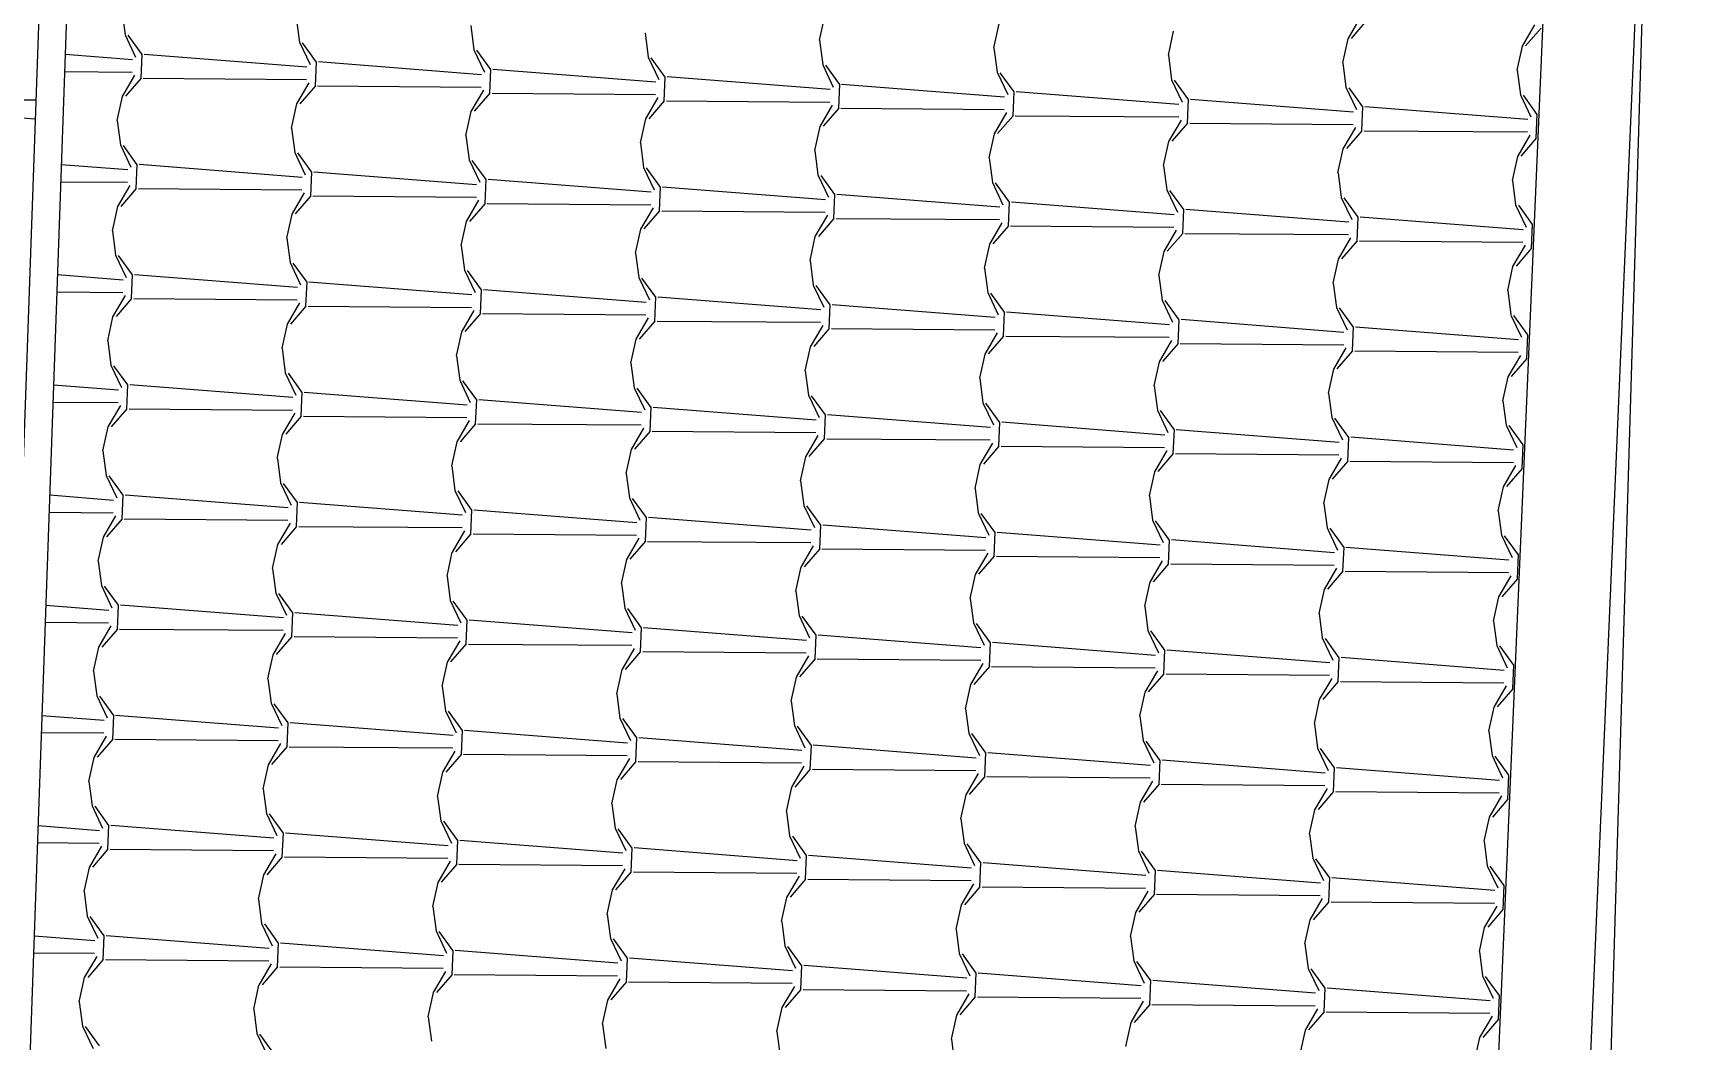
# Model space of a CAD drawing. Extents: x 1037 to 14540, y 1034 to 18285.
# Drawn here: x 6459.2 to 6816.9, y 3220.7 to 3440.2 of the extents above; entities that cross this region are included whole.
import ezdxf

# ---------------------------------------------------------------- set-up
doc = ezdxf.new("R2010")
doc.units = 0
doc.header["$LTSCALE"] = 100
doc.header["$MEASUREMENT"] = 0
doc.layers.get('0').update_dxf_attribs({"color": 240, "linetype": 'CONTINUOUS'})
doc.layers.add('proiezioni', color=252, linetype='CONTINUOUS')
doc.layers.add('retini copertura', color=32, linetype='CONTINUOUS')

# ---------------------------------------------------------------- blocks, each defined once
blk = doc.blocks.new('*X1855')
at = {"color": 0}
for p, q in [((11.0178, 34.2443), (11.2052, 34.2428)), ((11.0169, 34.2167), (11.2037, 34.2021))]:
    blk.add_line(p, q, dxfattribs=at)
blk = doc.blocks.new('*X1856')
at = {"color": 0}
for p, q in [((11.3921, 34.4378), (11.3991, 34.3847)), ((11.7717, 34.4215), (11.7787, 34.3684)), ((12.9107, 34.3727), (12.9222, 34.425)), ((14.0612, 34.3761), (14.0882, 34.4225)), ((14.1016, 34.4158), (14.0678, 34.3767)), ((11.3991, 34.3846), (11.4221, 34.3362)), ((11.436, 34.3417), (11.4057, 34.3836)), ((12.1514, 34.4052), (12.1584, 34.3521)), ((12.531, 34.389), (12.538, 34.3358)), ((13.2903, 34.3564), (13.3019, 34.4088)), ((13.67, 34.3401), (13.6815, 34.3925)), ((14.0496, 34.3238), (14.0612, 34.3762)), ((14.4408, 34.3599), (14.4679, 34.4062)), ((14.4813, 34.3995), (14.4475, 34.3604)), ((11.4153, 34.3305), (11.2687, 34.3419)), ((11.4338, 34.29), (11.436, 34.3417)), ((11.795, 34.3142), (11.4403, 34.3419)), ((11.7787, 34.3684), (11.8017, 34.3199)), ((11.8157, 34.3254), (11.7853, 34.3673)), ((12.1584, 34.3521), (12.1814, 34.3036)), ((12.1953, 34.3091), (12.165, 34.351)), ((12.9107, 34.3727), (12.9177, 34.3195)), ((13.2903, 34.3564), (13.2974, 34.3032)), ((13.67, 34.3401), (13.677, 34.2869)), ((14.4293, 34.3075), (14.4408, 34.3599)), ((11.4147, 34.3028), (11.2674, 34.304)), ((11.8135, 34.2738), (11.8157, 34.3254)), ((12.1746, 34.2979), (11.82, 34.3256)), ((12.1931, 34.2575), (12.1953, 34.3091)), ((12.5543, 34.2816), (12.1996, 34.3093)), ((12.538, 34.3358), (12.561, 34.2873)), ((12.575, 34.2928), (12.5446, 34.3347)), ((12.9177, 34.3195), (12.9407, 34.271)), ((12.9546, 34.2766), (12.9243, 34.3184)), ((14.0496, 34.3238), (14.0567, 34.2706)), ((14.4293, 34.3075), (14.4363, 34.2543)), ((11.3933, 34.2504), (11.4204, 34.2967)), ((11.4338, 34.2901), (11.4, 34.2509)), ((11.7943, 34.2865), (11.4386, 34.2893)), ((11.773, 34.2341), (11.8, 34.2804)), ((11.8134, 34.2738), (11.7796, 34.2346)), ((12.174, 34.2702), (11.8183, 34.273)), ((12.5728, 34.2412), (12.575, 34.2928)), ((12.9339, 34.2653), (12.5793, 34.293)), ((12.9524, 34.2249), (12.9546, 34.2765)), ((13.3136, 34.249), (12.9589, 34.2767)), ((13.2973, 34.3032), (13.3203, 34.2547)), ((13.3343, 34.2603), (13.3039, 34.3022)), ((13.677, 34.2869), (13.7, 34.2384)), ((13.7139, 34.244), (13.6836, 34.2859)), ((14.0566, 34.2706), (14.0796, 34.2221)), ((14.0936, 34.2277), (14.0633, 34.2696)), ((11.3818, 34.1981), (11.3933, 34.2504)), ((11.7614, 34.1818), (11.773, 34.2341)), ((12.1526, 34.2178), (12.1797, 34.2641)), ((12.1931, 34.2575), (12.1593, 34.2183)), ((12.5536, 34.2539), (12.1979, 34.2567)), ((12.5323, 34.2015), (12.5593, 34.2479)), ((12.5727, 34.2412), (12.5389, 34.202)), ((12.9333, 34.2376), (12.5776, 34.2404)), ((13.3321, 34.2086), (13.3343, 34.2603)), ((13.6932, 34.2327), (13.3386, 34.2604)), ((13.7117, 34.1923), (13.7139, 34.244)), ((14.0729, 34.2164), (13.7182, 34.2441)), ((14.4363, 34.2543), (14.4593, 34.2058)), ((14.4732, 34.2114), (14.4429, 34.2533)), ((11.3818, 34.1981), (11.3888, 34.1449)), ((12.1411, 34.1655), (12.1526, 34.2179)), ((12.5207, 34.1492), (12.5323, 34.2016)), ((12.9119, 34.1852), (12.939, 34.2316)), ((12.9524, 34.2249), (12.9186, 34.1858)), ((13.3129, 34.2213), (12.9572, 34.2241)), ((13.2916, 34.169), (13.3186, 34.2153)), ((13.332, 34.2086), (13.2982, 34.1695)), ((13.6926, 34.2051), (13.3369, 34.2078)), ((13.6712, 34.1527), (13.6983, 34.199)), ((14.0914, 34.176), (14.0936, 34.2277)), ((14.4525, 34.2001), (14.0979, 34.2278)), ((14.471, 34.1597), (14.4732, 34.2114)), ((11.7614, 34.1818), (11.7684, 34.1286)), ((12.1411, 34.1655), (12.1481, 34.1123)), ((12.9004, 34.1329), (12.9119, 34.1853)), ((13.28, 34.1166), (13.2916, 34.169)), ((13.7117, 34.1923), (13.6779, 34.1532)), ((14.0722, 34.1888), (13.7165, 34.1915)), ((14.0509, 34.1364), (14.0779, 34.1827)), ((14.0914, 34.176), (14.0575, 34.1369)), ((14.4519, 34.1725), (14.0962, 34.1752)), ((14.4305, 34.1201), (14.4576, 34.1664)), ((11.3888, 34.1449), (11.4118, 34.0964)), ((11.4257, 34.1019), (11.3954, 34.1438)), ((11.7685, 34.1286), (11.7914, 34.0801)), ((11.8054, 34.0857), (11.7751, 34.1275)), ((12.5207, 34.1492), (12.5278, 34.096)), ((12.9004, 34.1329), (12.9074, 34.0797)), ((13.6597, 34.1003), (13.6712, 34.1527)), ((14.0393, 34.084), (14.0509, 34.1364)), ((14.471, 34.1597), (14.4372, 34.1206)), ((11.405, 34.0907), (11.2603, 34.102)), ((11.4235, 34.0503), (11.4257, 34.1019)), ((11.7847, 34.0744), (11.43, 34.1021)), ((12.1481, 34.1123), (12.1711, 34.0638)), ((12.185, 34.0694), (12.1547, 34.1113)), ((12.5278, 34.096), (12.5507, 34.0475)), ((12.5647, 34.0531), (12.5344, 34.095)), ((13.28, 34.1166), (13.2871, 34.0634)), ((13.6597, 34.1003), (13.6667, 34.0471)), ((14.419, 34.0677), (14.4305, 34.1201)), ((11.4044, 34.063), (11.2589, 34.0642)), ((11.383, 34.0106), (11.4101, 34.057)), ((11.8032, 34.034), (11.8054, 34.0856)), ((12.1643, 34.0581), (11.8097, 34.0858)), ((12.1828, 34.0177), (12.185, 34.0694)), ((12.544, 34.0418), (12.1893, 34.0695)), ((12.5625, 34.0014), (12.5647, 34.0531)), ((12.9236, 34.0255), (12.569, 34.0532)), ((12.9074, 34.0797), (12.9304, 34.0312)), ((12.9443, 34.0368), (12.914, 34.0787)), ((13.2871, 34.0634), (13.31, 34.0149)), ((13.324, 34.0205), (13.2937, 34.0624)), ((14.0394, 34.084), (14.0464, 34.0308)), ((14.419, 34.0677), (14.426, 34.0145)), ((11.4235, 34.0503), (11.3897, 34.0111)), ((11.784, 34.0467), (11.4283, 34.0495)), ((11.7627, 33.9943), (11.7897, 34.0407)), ((11.8032, 34.034), (11.7693, 33.9949)), ((12.1637, 34.0304), (11.808, 34.0332)), ((12.1423, 33.978), (12.1694, 34.0244)), ((12.1828, 34.0177), (12.149, 33.9786)), ((12.9421, 33.9851), (12.9443, 34.0368)), ((13.3033, 34.0092), (12.9486, 34.0369)), ((13.3218, 33.9688), (13.324, 34.0205)), ((13.6829, 33.9929), (13.3283, 34.0206)), ((13.6667, 34.0471), (13.6897, 33.9986)), ((13.7036, 34.0042), (13.6733, 34.0461)), ((14.0464, 34.0308), (14.0693, 33.9824)), ((14.0833, 33.9879), (14.053, 34.0298)), ((11.3715, 33.9583), (11.383, 34.0107)), ((11.7511, 33.942), (11.7627, 33.9944)), ((12.5433, 34.0142), (12.1876, 34.0169)), ((12.522, 33.9618), (12.549, 34.0081)), ((12.5625, 34.0014), (12.5286, 33.9623)), ((12.923, 33.9979), (12.5673, 34.0006)), ((12.9016, 33.9455), (12.9287, 33.9918)), ((12.9421, 33.9851), (12.9083, 33.946)), ((13.3026, 33.9816), (12.9469, 33.9843)), ((13.7014, 33.9525), (13.7036, 34.0042)), ((14.0626, 33.9766), (13.7079, 34.0043)), ((14.0811, 33.9362), (14.0833, 33.9879)), ((14.4422, 33.9603), (14.0876, 33.988)), ((14.426, 34.0145), (14.449, 33.9661)), ((14.4629, 33.9716), (14.4326, 34.0135)), ((11.3715, 33.9583), (11.3785, 33.9051)), ((12.1308, 33.9257), (12.1423, 33.9781)), ((12.5104, 33.9094), (12.522, 33.9618)), ((13.2813, 33.9292), (13.3083, 33.9755)), ((13.3218, 33.9688), (13.2879, 33.9297)), ((13.6823, 33.9653), (13.3266, 33.9681)), ((13.6609, 33.9129), (13.688, 33.9592)), ((13.7014, 33.9525), (13.6676, 33.9134)), ((14.0619, 33.949), (13.7062, 33.9518)), ((14.4607, 33.9199), (14.4629, 33.9716)), ((11.7511, 33.942), (11.7582, 33.8888)), ((12.1308, 33.9257), (12.1378, 33.8725)), ((12.8901, 33.8931), (12.9016, 33.9455)), ((13.2697, 33.8768), (13.2813, 33.9292)), ((13.6494, 33.8605), (13.6609, 33.9129)), ((14.0406, 33.8966), (14.0676, 33.9429)), ((14.0811, 33.9362), (14.0472, 33.8971)), ((14.4416, 33.9327), (14.0859, 33.9355)), ((14.4202, 33.8803), (14.4473, 33.9266)), ((14.4607, 33.9199), (14.4269, 33.8808)), ((11.3785, 33.9051), (11.4015, 33.8566)), ((11.4154, 33.8622), (11.3851, 33.9041)), ((11.7582, 33.8888), (11.7811, 33.8403)), ((11.7951, 33.8459), (11.7648, 33.8878)), ((12.5104, 33.9094), (12.5175, 33.8562)), ((12.8901, 33.8931), (12.8971, 33.8399)), ((13.2698, 33.8768), (13.2768, 33.8236)), ((14.029, 33.8442), (14.0406, 33.8966)), ((14.4087, 33.8279), (14.4202, 33.8803)), ((11.3948, 33.8509), (11.2518, 33.8621)), ((11.4132, 33.8105), (11.4154, 33.8622)), ((11.7744, 33.8346), (11.4198, 33.8623)), ((11.7929, 33.7942), (11.7951, 33.8459)), ((12.1541, 33.8183), (11.7994, 33.846)), ((12.1378, 33.8725), (12.1608, 33.824)), ((12.1748, 33.8296), (12.1444, 33.8715)), ((12.5175, 33.8562), (12.5404, 33.8077)), ((12.5544, 33.8133), (12.5241, 33.8552)), ((12.8971, 33.8399), (12.9201, 33.7915)), ((12.9341, 33.797), (12.9037, 33.8389)), ((13.6494, 33.8605), (13.6564, 33.8073)), ((14.0291, 33.8442), (14.0361, 33.7911)), ((11.3941, 33.8233), (11.2505, 33.8244)), ((11.3727, 33.7709), (11.3998, 33.8172)), ((11.4132, 33.8105), (11.3794, 33.7714)), ((11.7737, 33.807), (11.418, 33.8097)), ((12.1725, 33.7779), (12.1747, 33.8296)), ((12.5337, 33.802), (12.1791, 33.8297)), ((12.5522, 33.7616), (12.5544, 33.8133)), ((12.9134, 33.7857), (12.5587, 33.8134)), ((13.2768, 33.8236), (13.2997, 33.7752)), ((13.3137, 33.7807), (13.2834, 33.8226)), ((13.6564, 33.8073), (13.6794, 33.7589)), ((13.6934, 33.7644), (13.663, 33.8063)), ((14.4087, 33.8279), (14.4157, 33.7748)), ((11.3612, 33.7185), (11.3727, 33.7709)), ((11.7524, 33.7546), (11.7794, 33.8009)), ((11.7929, 33.7942), (11.7591, 33.7551)), ((12.1534, 33.7907), (11.7977, 33.7935)), ((12.132, 33.7383), (12.1591, 33.7846)), ((12.1725, 33.7779), (12.1387, 33.7388)), ((12.533, 33.7744), (12.1773, 33.7772)), ((12.5117, 33.722), (12.5387, 33.7683)), ((12.9318, 33.7453), (12.934, 33.797)), ((13.293, 33.7694), (12.9384, 33.7971)), ((13.3115, 33.729), (13.3137, 33.7807)), ((13.6727, 33.7531), (13.318, 33.7808)), ((14.0361, 33.791), (14.059, 33.7426)), ((14.073, 33.7481), (14.0427, 33.79)), ((14.4157, 33.7747), (14.4387, 33.7263)), ((14.4527, 33.7318), (14.4223, 33.7737)), ((11.7408, 33.7022), (11.7524, 33.7546)), ((12.1205, 33.6859), (12.132, 33.7383)), ((12.5522, 33.7616), (12.5184, 33.7225)), ((12.9127, 33.7581), (12.557, 33.7609)), ((12.8913, 33.7057), (12.9184, 33.752)), ((12.9318, 33.7453), (12.898, 33.7062)), ((13.2923, 33.7418), (12.9366, 33.7446)), ((13.271, 33.6894), (13.298, 33.7357)), ((13.6911, 33.7127), (13.6933, 33.7644)), ((14.0523, 33.7368), (13.6977, 33.7646)), ((14.0708, 33.6964), (14.073, 33.7481)), ((14.432, 33.7206), (14.0773, 33.7483)), ((14.4504, 33.6801), (14.4526, 33.7318)), ((11.3612, 33.7185), (11.3682, 33.6653)), ((11.7408, 33.7022), (11.7479, 33.649)), ((12.5001, 33.6696), (12.5117, 33.722)), ((12.8798, 33.6533), (12.8913, 33.7057)), ((13.3115, 33.729), (13.2777, 33.6899)), ((13.672, 33.7255), (13.3163, 33.7283)), ((13.6506, 33.6731), (13.6777, 33.7194)), ((13.6911, 33.7127), (13.6573, 33.6736)), ((14.0517, 33.7092), (13.6959, 33.712)), ((14.0303, 33.6568), (14.0573, 33.7031)), ((14.0708, 33.6965), (14.037, 33.6573)), ((14.4313, 33.6929), (14.0756, 33.6957)), ((11.3682, 33.6653), (11.3912, 33.6168)), ((11.4052, 33.6224), (11.3748, 33.6643)), ((12.1205, 33.6859), (12.1275, 33.6327)), ((12.5002, 33.6696), (12.5072, 33.6164)), ((13.2594, 33.637), (13.271, 33.6894)), ((13.6391, 33.6207), (13.6506, 33.6731)), ((14.4099, 33.6405), (14.437, 33.6868)), ((14.4504, 33.6802), (14.4166, 33.641)), ((11.7479, 33.649), (11.7709, 33.6006)), ((11.7848, 33.6061), (11.7545, 33.648)), ((12.1275, 33.6327), (12.1505, 33.5843)), ((12.1645, 33.5898), (12.1341, 33.6317)), ((12.8798, 33.6533), (12.8868, 33.6002)), ((13.2595, 33.637), (13.2665, 33.5839)), ((14.0187, 33.6045), (14.0303, 33.6568)), ((14.3984, 33.5882), (14.41, 33.6405)), ((11.3845, 33.6111), (11.2434, 33.6221)), ((11.4029, 33.5707), (11.4052, 33.6224)), ((11.7641, 33.5948), (11.4095, 33.6225)), ((11.7826, 33.5544), (11.7848, 33.6061)), ((12.1438, 33.5785), (11.7891, 33.6062)), ((12.1622, 33.5381), (12.1645, 33.5898)), ((12.5234, 33.5622), (12.1688, 33.5899)), ((12.5072, 33.6164), (12.5302, 33.568)), ((12.5441, 33.5735), (12.5138, 33.6154)), ((12.8868, 33.6001), (12.9098, 33.5517)), ((12.9238, 33.5572), (12.8934, 33.5991)), ((13.6391, 33.6207), (13.6461, 33.5676)), ((14.0188, 33.6044), (14.0258, 33.5513)), ((14.3984, 33.5882), (14.4054, 33.535)), ((11.3838, 33.5835), (11.2421, 33.5846)), ((11.3625, 33.5311), (11.3895, 33.5774)), ((11.4029, 33.5707), (11.3691, 33.5316)), ((11.7635, 33.5672), (11.4077, 33.57)), ((11.7421, 33.5148), (11.7691, 33.5611)), ((11.7826, 33.5544), (11.7488, 33.5153)), ((12.1431, 33.5509), (11.7874, 33.5537)), ((12.5419, 33.5218), (12.5441, 33.5735)), ((12.9031, 33.5459), (12.5484, 33.5737)), ((12.9215, 33.5055), (12.9238, 33.5572)), ((13.2827, 33.5297), (12.9281, 33.5574)), ((13.2665, 33.5838), (13.2895, 33.5354)), ((13.3034, 33.5409), (13.2731, 33.5828)), ((13.6461, 33.5676), (13.6691, 33.5191)), ((13.6831, 33.5246), (13.6527, 33.5665)), ((11.3509, 33.4787), (11.3624, 33.5311)), ((12.1218, 33.4985), (12.1488, 33.5448)), ((12.1622, 33.5381), (12.1284, 33.499)), ((12.5228, 33.5346), (12.167, 33.5374)), ((12.5014, 33.4822), (12.5285, 33.5285)), ((12.5419, 33.5218), (12.5081, 33.4827)), ((12.9024, 33.5183), (12.5467, 33.5211)), ((13.3012, 33.4892), (13.3034, 33.5409)), ((13.6624, 33.5134), (13.3077, 33.5411)), ((13.6808, 33.473), (13.6831, 33.5246)), ((14.042, 33.4971), (13.6874, 33.5248)), ((14.0258, 33.5513), (14.0488, 33.5028)), ((14.0627, 33.5083), (14.0324, 33.5502)), ((14.4054, 33.535), (14.4284, 33.4865)), ((14.4424, 33.492), (14.412, 33.5339)), ((11.7305, 33.4624), (11.7421, 33.5148)), ((12.1102, 33.4461), (12.1217, 33.4985)), ((12.4898, 33.4298), (12.5014, 33.4822)), ((12.8811, 33.4659), (12.9081, 33.5122)), ((12.9215, 33.5056), (12.8877, 33.4664)), ((13.2821, 33.502), (12.9263, 33.5048)), ((13.2607, 33.4496), (13.2878, 33.4959)), ((13.3012, 33.4893), (13.2674, 33.4501)), ((13.6617, 33.4857), (13.306, 33.4885)), ((14.0605, 33.4567), (14.0627, 33.5083)), ((14.4217, 33.4808), (14.067, 33.5085)), ((14.4401, 33.4404), (14.4424, 33.492)), ((11.3509, 33.4787), (11.3579, 33.4255)), ((11.7306, 33.4624), (11.7376, 33.4092)), ((12.1102, 33.4461), (12.1172, 33.393)), ((12.8695, 33.4136), (12.881, 33.4659)), ((13.2492, 33.3973), (13.2607, 33.4496)), ((13.6404, 33.4333), (13.6674, 33.4796)), ((13.6808, 33.473), (13.647, 33.4338)), ((14.0414, 33.4694), (13.6856, 33.4722)), ((14.02, 33.417), (14.0471, 33.4633)), ((14.0605, 33.4567), (14.0267, 33.4175)), ((14.421, 33.4531), (14.0653, 33.4559)), ((14.3997, 33.4007), (14.4267, 33.4471)), ((11.3579, 33.4255), (11.3809, 33.3771)), ((11.3949, 33.3826), (11.3645, 33.4245)), ((11.7376, 33.4092), (11.7606, 33.3608)), ((12.4899, 33.4298), (12.4969, 33.3767)), ((12.8695, 33.4135), (12.8765, 33.3604)), ((13.6288, 33.381), (13.6404, 33.4333)), ((14.0085, 33.3647), (14.02, 33.417)), ((14.4401, 33.4404), (14.4063, 33.4012)), ((11.3742, 33.3713), (11.235, 33.3822)), ((11.3926, 33.3309), (11.3949, 33.3826)), ((11.7538, 33.3551), (11.3992, 33.3828)), ((11.7745, 33.3663), (11.7442, 33.4082)), ((12.1172, 33.3929), (12.1402, 33.3445)), ((12.1542, 33.35), (12.1238, 33.3919)), ((12.4969, 33.3767), (12.5199, 33.3282)), ((12.5338, 33.3337), (12.5035, 33.3756)), ((13.2492, 33.3973), (13.2562, 33.3441)), ((13.6288, 33.381), (13.6358, 33.3278)), ((14.3881, 33.3484), (14.3997, 33.4008)), ((11.3735, 33.3437), (11.2336, 33.3448)), ((11.3522, 33.2913), (11.3792, 33.3376)), ((11.7723, 33.3146), (11.7745, 33.3663)), ((12.1335, 33.3388), (11.7788, 33.3665)), ((12.1519, 33.2983), (12.1542, 33.35)), ((12.5131, 33.3225), (12.1585, 33.3502)), ((12.8765, 33.3604), (12.8995, 33.3119)), ((12.9135, 33.3174), (12.8831, 33.3593)), ((13.2562, 33.3441), (13.2792, 33.2956)), ((13.2931, 33.3011), (13.2628, 33.343)), ((14.0085, 33.3647), (14.0155, 33.3115)), ((14.3881, 33.3484), (14.3952, 33.2952)), ((11.3926, 33.3309), (11.3588, 33.2918)), ((11.7532, 33.3274), (11.3974, 33.3302)), ((11.7318, 33.275), (11.7589, 33.3213)), ((11.7723, 33.3147), (11.7385, 33.2755)), ((12.1328, 33.3111), (11.7771, 33.3139)), ((12.1115, 33.2587), (12.1385, 33.305)), ((12.5316, 33.2821), (12.5338, 33.3337)), ((12.8928, 33.3062), (12.5381, 33.3339)), ((12.9112, 33.2658), (12.9135, 33.3174)), ((13.2724, 33.2899), (12.9178, 33.3176)), ((13.6358, 33.3278), (13.6588, 33.2793)), ((13.6728, 33.2849), (13.6424, 33.3267)), ((14.0155, 33.3115), (14.0385, 33.263)), ((14.0524, 33.2686), (14.0221, 33.3105)), ((11.3406, 33.2389), (11.3521, 33.2913)), ((11.7202, 33.2227), (11.7318, 33.275)), ((12.1519, 33.2984), (12.1181, 33.2592)), ((12.5125, 33.2948), (12.1567, 33.2976)), ((12.4911, 33.2424), (12.5182, 33.2887)), ((12.5316, 33.2821), (12.4978, 33.2429)), ((12.8921, 33.2785), (12.5364, 33.2813)), ((12.8708, 33.2261), (12.8978, 33.2724)), ((13.2909, 33.2495), (13.2931, 33.3011)), ((13.6521, 33.2736), (13.2974, 33.3013)), ((13.6705, 33.2332), (13.6728, 33.2848)), ((14.0317, 33.2573), (13.6771, 33.285)), ((14.0502, 33.2169), (14.0524, 33.2686)), ((14.4114, 33.241), (14.0567, 33.2687)), ((14.3951, 33.2952), (14.4181, 33.2467)), ((14.4321, 33.2523), (14.4017, 33.2942)), ((11.3406, 33.2389), (11.3476, 33.1858)), ((12.0999, 33.2064), (12.1114, 33.2587)), ((12.4796, 33.1901), (12.4911, 33.2424)), ((12.9112, 33.2658), (12.8774, 33.2266)), ((13.2718, 33.2622), (12.916, 33.265)), ((13.2504, 33.2098), (13.2775, 33.2562)), ((13.2909, 33.2495), (13.2571, 33.2103)), ((13.6514, 33.2459), (13.2957, 33.2487)), ((13.6301, 33.1935), (13.6571, 33.2399)), ((13.6705, 33.2332), (13.6367, 33.194)), ((14.0311, 33.2297), (13.6753, 33.2324)), ((14.4298, 33.2006), (14.4321, 33.2523)), ((11.7203, 33.2226), (11.7273, 33.1695)), ((12.0999, 33.2064), (12.1069, 33.1532)), ((12.8592, 33.1738), (12.8708, 33.2262)), ((13.2389, 33.1575), (13.2504, 33.2099)), ((14.0097, 33.1773), (14.0368, 33.2236)), ((14.0502, 33.2169), (14.0164, 33.1778)), ((14.4107, 33.2134), (14.055, 33.2161)), ((14.3894, 33.161), (14.4164, 33.2073)), ((14.4298, 33.2006), (14.396, 33.1615)), ((11.3476, 33.1858), (11.3706, 33.1373)), ((11.3846, 33.1428), (11.3542, 33.1847)), ((11.7273, 33.1695), (11.7503, 33.121)), ((11.7642, 33.1265), (11.7339, 33.1684)), ((12.4796, 33.1901), (12.4866, 33.1369)), ((12.8592, 33.1738), (12.8662, 33.1206)), ((13.6185, 33.1412), (13.6301, 33.1936)), ((13.9982, 33.1249), (14.0097, 33.1773)), ((14.3778, 33.1086), (14.3894, 33.161)), ((11.3639, 33.1316), (11.2265, 33.1423)), ((11.3824, 33.0912), (11.3846, 33.1428)), ((11.7436, 33.1153), (11.3889, 33.143)), ((11.762, 33.0749), (11.7642, 33.1265)), ((12.1232, 33.099), (11.7686, 33.1267)), ((12.1069, 33.1532), (12.1299, 33.1047)), ((12.1439, 33.1102), (12.1135, 33.1521)), ((12.4866, 33.1369), (12.5096, 33.0884)), ((12.5235, 33.094), (12.4932, 33.1358)), ((13.2389, 33.1575), (13.2459, 33.1043)), ((13.6185, 33.1412), (13.6256, 33.088)), ((13.9982, 33.1249), (14.0052, 33.0717)), ((11.3632, 33.1039), (11.2252, 33.105)), ((11.3419, 33.0515), (11.3689, 33.0978)), ((11.3823, 33.0912), (11.3485, 33.052)), ((11.7429, 33.0876), (11.3871, 33.0904)), ((12.1417, 33.0586), (12.1439, 33.1102)), ((12.5029, 33.0827), (12.1482, 33.1104)), ((12.5213, 33.0423), (12.5235, 33.0939)), ((12.8825, 33.0664), (12.5279, 33.0941)), ((12.8662, 33.1206), (12.8892, 33.0721)), ((12.9032, 33.0777), (12.8728, 33.1195)), ((13.2459, 33.1043), (13.2689, 33.0558)), ((13.2828, 33.0614), (13.2525, 33.1033)), ((13.6255, 33.088), (13.6485, 33.0395)), ((14.3778, 33.1086), (14.3849, 33.0554)), ((11.3303, 32.9992), (11.3419, 33.0515)), ((11.7215, 33.0352), (11.7486, 33.0815)), ((11.762, 33.0749), (11.7282, 33.0357)), ((12.1225, 33.0713), (11.7668, 33.0741)), ((12.1012, 33.0189), (12.1282, 33.0653)), ((12.1416, 33.0586), (12.1078, 33.0194)), ((12.5022, 33.055), (12.1464, 33.0578)), ((12.901, 33.026), (12.9032, 33.0777)), ((13.2622, 33.0501), (12.9075, 33.0778)), ((13.2806, 33.0097), (13.2828, 33.0614)), ((13.6418, 33.0338), (13.2872, 33.0615)), ((13.6625, 33.0451), (13.6321, 33.087)), ((14.0052, 33.0717), (14.0282, 33.0232)), ((14.0421, 33.0288), (14.0118, 33.0707)), ((14.3848, 33.0554), (14.4078, 33.0069)), ((14.4218, 33.0125), (14.3915, 33.0544)), ((11.71, 32.9829), (11.7215, 33.0353)), ((12.0896, 32.9666), (12.1012, 33.019)), ((12.4808, 33.0026), (12.5079, 33.049)), ((12.5213, 33.0423), (12.4875, 33.0031)), ((12.8818, 33.0388), (12.5261, 33.0415)), ((12.8605, 32.9863), (12.8875, 33.0327)), ((12.9009, 33.026), (12.8671, 32.9869)), ((13.2615, 33.0225), (12.9057, 33.0252)), ((13.2401, 32.9701), (13.2672, 33.0164)), ((13.6603, 32.9934), (13.6625, 33.0451)), ((14.0215, 33.0175), (13.6668, 33.0452)), ((14.0399, 32.9771), (14.0421, 33.0288)), ((14.4011, 33.0012), (14.0465, 33.0289)), ((11.3303, 32.9992), (11.3373, 32.946)), ((11.71, 32.9829), (11.717, 32.9297)), ((12.4693, 32.9503), (12.4808, 33.0027)), ((12.8489, 32.934), (12.8605, 32.9864)), ((13.2806, 33.0097), (13.2468, 32.9706)), ((13.6411, 33.0062), (13.2854, 33.0089)), ((13.6198, 32.9538), (13.6468, 33.0001)), ((13.6603, 32.9934), (13.6264, 32.9543)), ((14.0208, 32.9899), (13.665, 32.9927)), ((13.9994, 32.9375), (14.0265, 32.9838)), ((14.4196, 32.9608), (14.4218, 33.0125)), ((11.3374, 32.946), (11.3603, 32.8975)), ((11.3743, 32.903), (11.344, 32.9449)), ((12.0896, 32.9666), (12.0966, 32.9134)), ((12.4693, 32.9503), (12.4763, 32.8971)), ((13.2286, 32.9177), (13.2401, 32.9701)), ((13.6082, 32.9014), (13.6198, 32.9538)), ((14.0399, 32.9771), (14.0061, 32.938)), ((14.4004, 32.9736), (14.0447, 32.9764)), ((14.3791, 32.9212), (14.4061, 32.9675)), ((14.4196, 32.9608), (14.3857, 32.9217)), ((11.717, 32.9297), (11.74, 32.8812)), ((11.7539, 32.8868), (11.7236, 32.9286)), ((12.0967, 32.9134), (12.1196, 32.8649)), ((12.1336, 32.8705), (12.1033, 32.9124)), ((12.8489, 32.934), (12.856, 32.8808)), ((13.2286, 32.9177), (13.2356, 32.8645)), ((13.9879, 32.8851), (13.9994, 32.9375)), ((14.3675, 32.8688), (14.3791, 32.9212)), ((11.3536, 32.8918), (11.2181, 32.9024)), ((11.3721, 32.8514), (11.3743, 32.903)), ((11.7333, 32.8755), (11.3786, 32.9032)), ((11.7517, 32.8351), (11.7539, 32.8868)), ((12.1129, 32.8592), (11.7583, 32.8869)), ((12.4763, 32.8971), (12.4993, 32.8486)), ((12.5132, 32.8542), (12.4829, 32.8961)), ((12.856, 32.8808), (12.8789, 32.8323)), ((12.8929, 32.8379), (12.8626, 32.8798)), ((13.6082, 32.9014), (13.6153, 32.8482)), ((13.9879, 32.8851), (13.9949, 32.8319)), ((11.3529, 32.8641), (11.2168, 32.8652)), ((11.3316, 32.8117), (11.3586, 32.8581)), ((11.3721, 32.8514), (11.3382, 32.8122)), ((11.7326, 32.8479), (11.3768, 32.8506)), ((11.7112, 32.7954), (11.7383, 32.8418)), ((12.1314, 32.8188), (12.1336, 32.8705)), ((12.4926, 32.8429), (12.1379, 32.8706)), ((12.511, 32.8025), (12.5132, 32.8542)), ((12.8722, 32.8266), (12.5176, 32.8543)), ((12.8907, 32.7862), (12.8929, 32.8379)), ((13.2519, 32.8103), (12.8972, 32.838)), ((13.2356, 32.8645), (13.2586, 32.816)), ((13.2725, 32.8216), (13.2422, 32.8635)), ((13.6153, 32.8482), (13.6382, 32.7998)), ((13.6522, 32.8053), (13.6219, 32.8472)), ((14.3676, 32.8688), (14.3746, 32.8156)), ((11.32, 32.7594), (11.3316, 32.8118)), ((11.7517, 32.8351), (11.7179, 32.796)), ((12.1122, 32.8316), (11.7565, 32.8343)), ((12.0909, 32.7792), (12.1179, 32.8255)), ((12.1314, 32.8188), (12.0975, 32.7797)), ((12.4919, 32.8153), (12.1361, 32.8181)), ((12.4705, 32.7629), (12.4976, 32.8092)), ((12.511, 32.8025), (12.4772, 32.7634)), ((12.8715, 32.799), (12.5158, 32.8018)), ((13.2703, 32.7699), (13.2725, 32.8216)), ((13.6315, 32.794), (13.2769, 32.8217)), ((13.65, 32.7536), (13.6522, 32.8053)), ((14.0112, 32.7777), (13.6565, 32.8054)), ((13.9949, 32.8319), (14.0179, 32.7835)), ((14.0318, 32.789), (14.0015, 32.8309)), ((14.3746, 32.8156), (14.3975, 32.7672)), ((14.4115, 32.7727), (14.3812, 32.8146)), ((11.6997, 32.7431), (11.7112, 32.7955)), ((12.0793, 32.7268), (12.0909, 32.7792)), ((12.8502, 32.7466), (12.8772, 32.7929)), ((12.8907, 32.7862), (12.8568, 32.7471)), ((13.2512, 32.7827), (12.8954, 32.7855)), ((13.2298, 32.7303), (13.2569, 32.7766)), ((13.2703, 32.7699), (13.2365, 32.7308)), ((13.6308, 32.7664), (13.2751, 32.7692)), ((14.0296, 32.7373), (14.0318, 32.789)), ((14.3908, 32.7614), (14.0362, 32.7892)), ((14.4093, 32.721), (14.4115, 32.7727)), ((11.32, 32.7594), (11.3271, 32.7062)), ((11.6997, 32.7431), (11.7067, 32.6899)), ((12.459, 32.7105), (12.4705, 32.7629)), ((12.8386, 32.6942), (12.8502, 32.7466)), ((13.2183, 32.6779), (13.2298, 32.7303)), ((13.6095, 32.714), (13.6365, 32.7603)), ((13.65, 32.7536), (13.6161, 32.7145)), ((14.0105, 32.7501), (13.6547, 32.7529)), ((13.9891, 32.6977), (14.0162, 32.744)), ((14.0296, 32.7373), (13.9958, 32.6982)), ((14.3901, 32.7338), (14.0344, 32.7366)), ((11.3271, 32.7062), (11.35, 32.6577)), ((11.364, 32.6633), (11.3337, 32.7052)), ((12.0793, 32.7268), (12.0864, 32.6736)), ((12.459, 32.7105), (12.466, 32.6573)), ((12.8386, 32.6942), (12.8457, 32.641)), ((13.5979, 32.6616), (13.6095, 32.714)), ((13.9776, 32.6453), (13.9891, 32.6977)), ((14.3688, 32.6814), (14.3958, 32.7277)), ((14.4093, 32.721), (14.3755, 32.6819)), ((11.3433, 32.652), (11.2096, 32.6625)), ((11.3618, 32.6116), (11.364, 32.6633)), ((11.723, 32.6357), (11.3683, 32.6634)), ((11.7067, 32.6899), (11.7297, 32.6414)), ((11.7436, 32.647), (11.7133, 32.6889)), ((12.0864, 32.6736), (12.1093, 32.6251)), ((12.1233, 32.6307), (12.093, 32.6726)), ((13.2183, 32.6779), (13.2253, 32.6247)), ((13.598, 32.6616), (13.605, 32.6084)), ((14.3572, 32.629), (14.3688, 32.6814)), ((11.3426, 32.6244), (11.2083, 32.6254)), ((11.7414, 32.5953), (11.7436, 32.647)), ((12.1026, 32.6194), (11.748, 32.6471)), ((12.1211, 32.579), (12.1233, 32.6307)), ((12.4823, 32.6031), (12.1276, 32.6308)), ((12.466, 32.6573), (12.489, 32.6089)), ((12.503, 32.6144), (12.4726, 32.6563)), ((12.8457, 32.641), (12.8686, 32.5926)), ((12.8826, 32.5981), (12.8523, 32.64)), ((13.2253, 32.6247), (13.2483, 32.5763)), ((13.2623, 32.5818), (13.2319, 32.6237)), ((13.9776, 32.6453), (13.9846, 32.5922)), ((14.3573, 32.629), (14.3643, 32.5759)), ((11.3213, 32.572), (11.3483, 32.6183)), ((11.3618, 32.6116), (11.328, 32.5725)), ((11.7223, 32.6081), (11.3666, 32.6109)), ((11.7009, 32.5557), (11.728, 32.602)), ((11.7414, 32.5953), (11.7076, 32.5562)), ((12.1019, 32.5918), (11.7462, 32.5946)), ((12.5007, 32.5627), (12.5029, 32.6144)), ((12.8619, 32.5868), (12.5073, 32.6145)), ((12.8804, 32.5464), (12.8826, 32.5981)), ((13.2416, 32.5705), (12.8869, 32.5983)), ((13.605, 32.6084), (13.6279, 32.56)), ((13.6419, 32.5655), (13.6116, 32.6074)), ((13.9846, 32.5921), (14.0076, 32.5437)), ((14.0216, 32.5492), (13.9912, 32.5911)), ((11.3097, 32.5196), (11.3213, 32.572)), ((11.6894, 32.5033), (11.7009, 32.5557)), ((12.0806, 32.5394), (12.1076, 32.5857)), ((12.1211, 32.579), (12.0873, 32.5399)), ((12.4816, 32.5755), (12.1259, 32.5783)), ((12.4602, 32.5231), (12.4873, 32.5694)), ((12.5007, 32.5627), (12.4669, 32.5236)), ((12.8612, 32.5592), (12.5055, 32.562)), ((12.8399, 32.5068), (12.8669, 32.5531)), ((13.26, 32.5301), (13.2622, 32.5818)), ((13.6212, 32.5543), (13.2666, 32.582)), ((13.6397, 32.5138), (13.6419, 32.5655)), ((14.0009, 32.538), (13.6462, 32.5657)), ((14.3643, 32.5758), (14.3872, 32.5274)), ((14.4012, 32.5329), (14.3709, 32.5748)), ((11.3097, 32.5196), (11.3168, 32.4664)), ((12.069, 32.487), (12.0806, 32.5394)), ((12.4487, 32.4707), (12.4602, 32.5231)), ((12.8804, 32.5464), (12.8466, 32.5073)), ((13.2409, 32.5429), (12.8852, 32.5457)), ((13.2195, 32.4905), (13.2466, 32.5368)), ((13.26, 32.5301), (13.2262, 32.491)), ((13.6205, 32.5266), (13.2648, 32.5294)), ((13.5992, 32.4742), (13.6262, 32.5205)), ((14.0193, 32.4975), (14.0215, 32.5492)), ((14.3805, 32.5217), (14.0259, 32.5494)), ((14.399, 32.4813), (14.4012, 32.5329)), ((11.6894, 32.5033), (11.6964, 32.4501)), ((12.069, 32.487), (12.0761, 32.4338)), ((12.8283, 32.4544), (12.8399, 32.5068)), ((13.208, 32.4381), (13.2195, 32.4905)), ((13.6397, 32.5138), (13.6059, 32.4747)), ((14.0002, 32.5103), (13.6445, 32.5131)), ((13.9788, 32.4579), (14.0059, 32.5042)), ((14.0193, 32.4976), (13.9855, 32.4584)), ((14.3798, 32.494), (14.0241, 32.4968)), ((14.3585, 32.4416), (14.3855, 32.4879)), ((14.399, 32.4813), (14.3652, 32.4421)), ((11.3168, 32.4664), (11.3397, 32.418)), ((11.3537, 32.4235), (11.3234, 32.4654)), ((11.6964, 32.4501), (11.7194, 32.4017)), ((11.7334, 32.4072), (11.703, 32.4491)), ((12.4487, 32.4707), (12.4557, 32.4175)), ((12.8284, 32.4544), (12.8354, 32.4013)), ((13.5876, 32.4218), (13.5992, 32.4742)), ((13.9673, 32.4056), (13.9788, 32.4579)), ((11.3331, 32.4122), (11.2012, 32.4225)), ((11.3515, 32.3718), (11.3537, 32.4235)), ((11.7127, 32.3959), (11.358, 32.4236)), ((12.0761, 32.4338), (12.0991, 32.3854)), ((12.113, 32.3909), (12.0827, 32.4328)), ((12.4557, 32.4175), (12.4787, 32.3691)), ((12.4927, 32.3746), (12.4623, 32.4165)), ((13.208, 32.4381), (13.215, 32.385)), ((13.5877, 32.4218), (13.5947, 32.3687)), ((14.347, 32.3893), (14.3585, 32.4416)), ((11.3323, 32.3846), (11.1999, 32.3856)), ((11.311, 32.3322), (11.338, 32.3785)), ((11.3515, 32.3718), (11.3177, 32.3327)), ((11.7311, 32.3555), (11.7334, 32.4072)), ((12.0924, 32.3796), (11.7377, 32.4074)), ((12.1108, 32.3392), (12.113, 32.3909)), ((12.472, 32.3634), (12.1174, 32.3911)), ((12.4904, 32.3229), (12.4927, 32.3746)), ((12.8517, 32.3471), (12.497, 32.3748)), ((12.8354, 32.4012), (12.8584, 32.3528)), ((12.8723, 32.3583), (12.842, 32.4002)), ((13.215, 32.385), (13.238, 32.3365)), ((13.252, 32.342), (13.2216, 32.3839)), ((13.9673, 32.4056), (13.9743, 32.3524)), ((14.347, 32.3893), (14.354, 32.3361)), ((11.712, 32.3683), (11.3563, 32.3711)), ((11.6907, 32.3159), (11.7177, 32.3622)), ((11.7311, 32.3555), (11.6973, 32.3164)), ((12.0916, 32.352), (11.7359, 32.3548)), ((12.0703, 32.2996), (12.0974, 32.3459)), ((12.1108, 32.3392), (12.077, 32.3001)), ((12.4713, 32.3357), (12.1156, 32.3385)), ((12.8701, 32.3066), (12.8723, 32.3583)), ((13.2313, 32.3308), (12.8767, 32.3585)), ((13.2497, 32.2904), (13.252, 32.342)), ((13.611, 32.3145), (13.2563, 32.3422)), ((13.5947, 32.3687), (13.6177, 32.3202)), ((13.6316, 32.3257), (13.6013, 32.3676)), ((13.9743, 32.3524), (13.9973, 32.3039)), ((14.0113, 32.3094), (13.9809, 32.3513)), ((14.354, 32.3361), (14.377, 32.2876)), ((11.2994, 32.2798), (11.311, 32.3322)), ((11.6791, 32.2635), (11.6906, 32.3159)), ((12.45, 32.2833), (12.477, 32.3296)), ((12.4904, 32.3229), (12.4566, 32.2838)), ((12.8509, 32.3194), (12.4952, 32.3222)), ((12.8296, 32.267), (12.8567, 32.3133)), ((12.8701, 32.3067), (12.8363, 32.2675)), ((13.2306, 32.3031), (12.8749, 32.3059)), ((13.6294, 32.2741), (13.6316, 32.3257)), ((13.9906, 32.2982), (13.636, 32.3259)), ((14.009, 32.2578), (14.0113, 32.3094)), ((14.3703, 32.2819), (14.0156, 32.3096)), ((14.3909, 32.2932), (14.3606, 32.335)), ((11.2995, 32.2798), (11.3065, 32.2266)), ((12.0587, 32.2472), (12.0703, 32.2996)), ((12.4384, 32.2309), (12.4499, 32.2833)), ((12.818, 32.2147), (12.8296, 32.267)), ((13.2093, 32.2507), (13.2363, 32.297)), ((13.2497, 32.2904), (13.2159, 32.2512)), ((13.6102, 32.2868), (13.2545, 32.2896)), ((13.5889, 32.2344), (13.616, 32.2807)), ((13.6294, 32.2741), (13.5956, 32.2349)), ((13.9899, 32.2705), (13.6342, 32.2733)), ((13.9686, 32.2181), (13.9956, 32.2645)), ((14.3887, 32.2415), (14.3909, 32.2931)), ((11.6791, 32.2635), (11.6861, 32.2104)), ((12.0588, 32.2472), (12.0658, 32.1941)), ((12.4384, 32.2309), (12.4454, 32.1778)), ((13.1977, 32.1984), (13.2093, 32.2507)), ((13.5774, 32.1821), (13.5889, 32.2344)), ((14.009, 32.2578), (13.9752, 32.2186)), ((14.3695, 32.2543), (14.0138, 32.257)), ((14.3482, 32.2018), (14.3753, 32.2482)), ((14.3887, 32.2415), (14.3549, 32.2023)), ((11.3065, 32.2266), (11.3295, 32.1782)), ((11.3434, 32.1837), (11.3131, 32.2256)), ((11.6861, 32.2103), (11.7091, 32.1619)), ((11.7231, 32.1674), (11.6927, 32.2093)), ((12.8181, 32.2147), (12.8251, 32.1615)), ((13.1977, 32.1984), (13.2047, 32.1452)), ((13.957, 32.1658), (13.9686, 32.2182)), ((14.3367, 32.1495), (14.3482, 32.2019))]:
    blk.add_line(p, q, dxfattribs=at)

msp = doc.modelspace()

# ---------------------------------------------------------------- linework, layer by layer
at = {"layer": 'proiezioni'}
for p, q in [((6481.68, 4044.13), (6406.14, 1895.83)), ((6487.68, 4043.92), (6412.13, 1895.62)), ((6757.51, 2733.16), (6813.03, 4026.87)), ((6776.95, 2719.53), (6833.01, 4025.82)), ((6789.11, 2758.91), (6812.01, 3526.4))]:
    msp.add_line(p, q, dxfattribs=at)

# ---------------------------------------------------------------- block references
at = {"layer": 'retini copertura', "xscale": 100, "yscale": 100, "zscale": 100}
for name in ['*X1855', '*X1856']:
    msp.add_blockref(name, (5339.41, 1.3), dxfattribs=at)

doc.saveas('drawing.dxf')
